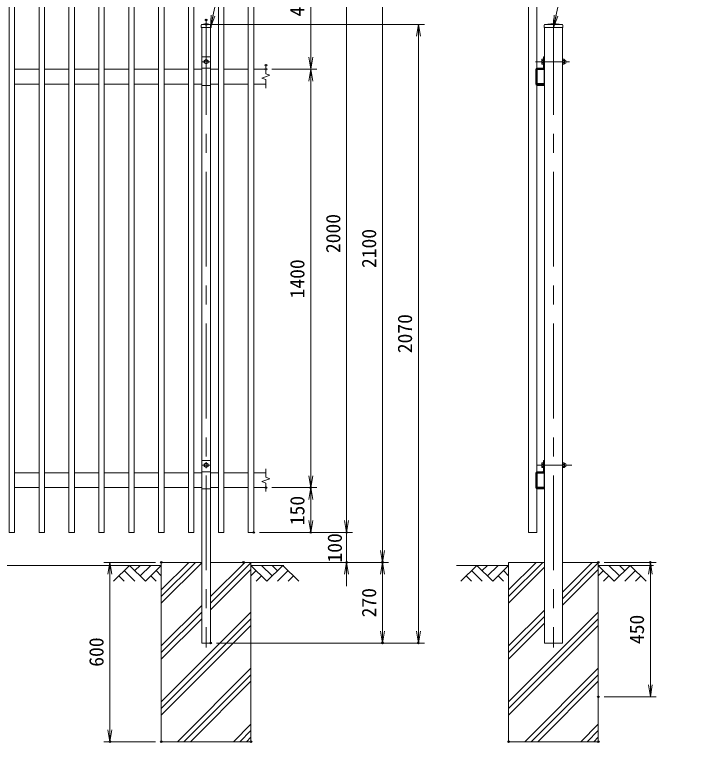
# Model space of a CAD drawing. Units: millimetres at full size. Extents: x -4200 to 4200, y -2970 to 2970.
# Drawn here: x -1864 to 467, y -984 to 1452 of the extents above; entities that cross this region are included whole.
import ezdxf
from ezdxf.enums import TextEntityAlignment as Align

# ---------------------------------------------------------------- set-up
doc = ezdxf.new("R2010")
doc.units = ezdxf.units.MM
doc.header["$LTSCALE"] = 10
doc.header["$PDMODE"] = 32
doc.header["$PDSIZE"] = 5
doc.linetypes.add('USER1', pattern=[50.8, 31.75, -6.35, 6.35, -6.35])
for name, color, linetype, lineweight in [('0-1_D-BMK', 2, 'USER1', 13), ('0-2_D-STR3', 3, 'Continuous', 13), ('0-3_D-STR-DIM', 7, 'Continuous', 13), ('0-4_0', 7, 'Continuous', 18), ('0-6_D-STR-TXT', 7, 'Continuous', 13), ('0-7_D-STR1', 1, 'Continuous', 18), ('0-9_D-DCR-HCH', 7, 'Continuous', 13), ('0-A_D-BGD', 7, 'Continuous', 18), ('0-B_D-STR4', 7, 'Continuous', 18)]:
    doc.layers.add(name, color=color, linetype=linetype, lineweight=lineweight)
doc.layers.add('0-5_Defpoints', color=253, linetype='Continuous')
doc.styles.add('ＭＳ ゴシック', font='')
doc.styles.get('ＭＳ ゴシック').set_extended_font_data('MS Gothic')

# ---------------------------------------------------------------- blocks, each defined once
blk = doc.blocks.new('_Open')
at = {"layer": '0-4_0'}
blk.add_line((-10, 1.667), (0, 0), dxfattribs=at)
blk.add_lwpolyline([(-10, -1.667), (0, 0), (-10, 0)], dxfattribs=at)

msp = doc.modelspace()

# ---------------------------------------------------------------- linework, layer by layer
at = {"layer": '0-1_D-BMK'}
for p, q in [((-1223.41, 1433.92), (-1223.41, -666.08)), ((-61.39, 1433.92), (-61.39, -666.08)), ((-1210.91, 1293.92), (-1235.91, 1293.92)), ((-1223.41, 1303.92), (-1223.41, 1283.92)), ((-121.98, 1293.92), (-7.94, 1293.92)), ((-1223.41, -46.08), (-1223.41, -66.08)), ((-1210.91, -56.08), (-1235.91, -56.08)), ((-114.48, -56.08), (-0.44, -56.08))]:
    msp.add_line(p, q, dxfattribs=at)
at = {"layer": '0-2_D-STR3'}
for p, q in [((-1238.41, 1307.92), (-1238.41, 1214.72)), ((-1236.41, 1309.92), (-1210.41, 1309.92)), ((-1208.41, 1307.92), (-1208.41, 1214.72)), ((-100.59, 1300.15), (-100.59, 1287.81)), ((-99.59, 1302.02), (-95.09, 1302.02)), ((-99.59, 1297.97), (-95.09, 1297.97)), ((-95.09, 1309.92), (-95.09, 1273.72)), ((-91.89, 1309.92), (-95.09, 1309.92)), ((-95.09, 1302.02), (-95.09, 1285.82)), ((-91.89, 1309.92), (-91.89, 1273.72)), ((-91.39, 1297.92), (-91.89, 1297.92)), ((-31.39, 1300.09), (-31.39, 1287.74)), ((-31.39, 1300.09), (-31.39, 1287.74)), ((-30.39, 1301.96), (-25.89, 1301.96)), ((-25.89, 1297.91), (-30.39, 1297.91)), ((-24.89, 1300.09), (-24.89, 1287.74)), ((-24.89, 1300.09), (-24.89, 1287.74)), ((-1238.41, 1272.12), (-1208.41, 1272.12)), ((-120.59, 1267.32), (-120.59, 1219.52)), ((-117.39, 1267.32), (-117.39, 1219.52)), ((-96.69, 1272.12), (-115.79, 1272.12)), ((-96.19, 1268.92), (-115.29, 1268.92)), ((-99.59, 1289.87), (-95.09, 1289.87)), ((-99.59, 1285.82), (-95.09, 1285.82)), ((-91.39, 1289.92), (-91.89, 1289.92)), ((-25.89, 1289.81), (-30.39, 1289.81)), ((-30.39, 1285.76), (-25.89, 1285.76)), ((-92.39, 1217.92), (-115.79, 1217.92)), ((-92.39, 1217.92), (-92.39, 1214.72)), ((-1238.41, 1214.72), (-1208.41, 1214.72)), ((-92.39, 1214.72), (-115.79, 1214.72)), ((-1238.41, -42.08), (-1238.41, -135.28)), ((-1236.41, -40.08), (-1210.41, -40.08)), ((-1208.41, -42.08), (-1208.41, -135.28)), ((-99.59, -47.98), (-95.09, -47.98)), ((-95.09, -40.08), (-95.09, -76.28)), ((-91.89, -40.08), (-95.09, -40.08)), ((-95.09, -47.98), (-95.09, -64.18)), ((-91.89, -40.08), (-91.89, -76.28)), ((-30.39, -48.04), (-25.89, -48.04)), ((-100.59, -49.85), (-100.59, -62.19)), ((-99.59, -52.03), (-95.09, -52.03)), ((-99.59, -60.13), (-95.09, -60.13)), ((-99.59, -64.18), (-95.09, -64.18)), ((-91.39, -52.08), (-91.89, -52.08)), ((-91.39, -60.08), (-91.89, -60.08)), ((-31.39, -49.91), (-31.39, -62.26)), ((-31.39, -49.91), (-31.39, -62.26)), ((-25.89, -52.09), (-30.39, -52.09)), ((-25.89, -60.19), (-30.39, -60.19)), ((-30.39, -64.24), (-25.89, -64.24)), ((-24.89, -49.91), (-24.89, -62.26)), ((-24.89, -49.91), (-24.89, -62.26)), ((-1238.41, -77.88), (-1208.41, -77.88)), ((-120.59, -82.68), (-120.59, -130.48)), ((-117.39, -82.68), (-117.39, -130.48)), ((-96.69, -77.88), (-115.79, -77.88)), ((-96.19, -81.08), (-115.29, -81.08)), ((-1238.41, -135.28), (-1208.41, -135.28)), ((-92.39, -132.08), (-115.79, -132.08)), ((-92.39, -135.28), (-115.79, -135.28)), ((-92.39, -132.08), (-92.39, -135.28))]:
    msp.add_line(p, q, dxfattribs=at)
for points in [[(-1216.91, 1297.67), (-1223.41, 1301.42), (-1229.91, 1297.67), (-1229.91, 1290.16), (-1223.41, 1286.41), (-1216.91, 1290.16)], [(-1216.91, -52.33), (-1223.41, -48.58), (-1229.91, -52.33), (-1229.91, -59.84), (-1223.41, -63.59), (-1216.91, -59.84)]]:
    msp.add_lwpolyline(points, close=True, dxfattribs=at)
for centre in [(-1223.41, 1293.92), (-1223.41, -56.08)]:
    msp.add_circle(centre, 6.25, dxfattribs=at)
for centre, radius, start, end in [((-1236.41, 1307.92), 2, 90, 180), ((-1210.41, 1307.92), 2, 0, 90), ((-98.05, 1299.99), 2.54, 127.21089, 232.78911), ((-91.89, 1293.92), 8.7, 152.26063, 207.73937), ((-28.85, 1299.93), 2.54, 127.21089, 232.78911), ((-22.69, 1293.86), 8.7, 152.26063, 207.73937), ((-33.59, 1293.86), 8.7, 332.26063, 27.73937), ((-27.42, 1299.93), 2.54, 307.21089, 52.78911), ((-24.51, 1300.8), 0.5, 189.83916, 262.83194), ((-25.39, 1293.86), 6.5, 277.16806, 82.83194), ((-115.79, 1267.32), 4.8, 90, 180), ((-115.79, 1267.32), 1.6, 90, 180), ((-98.04, 1287.84), 2.55, 127.42505, 232.57495), ((-96.69, 1273.72), 1.6, 270, 0), ((-96.69, 1273.72), 4.8, 270, 0), ((-28.84, 1287.78), 2.55, 127.42505, 232.57495), ((-27.44, 1287.78), 2.55, 307.42505, 52.57495), ((-24.51, 1286.91), 0.5, 97.16806, 163.42019), ((-115.79, 1219.52), 4.8, 180, 270), ((-115.79, 1219.52), 1.6, 180, 270), ((-1236.41, -42.08), 2, 90, 180), ((-1210.41, -42.08), 2, 0, 90), ((-98.05, -50.01), 2.54, 127.21089, 232.78911), ((-28.85, -50.07), 2.54, 127.21089, 232.78911), ((-27.42, -50.07), 2.54, 307.21089, 52.78911), ((-91.89, -56.08), 8.7, 152.26063, 207.73937), ((-98.04, -62.16), 2.55, 127.42505, 232.57495), ((-22.69, -56.14), 8.7, 152.26063, 207.73937), ((-28.84, -62.22), 2.55, 127.42505, 232.57495), ((-33.59, -56.14), 8.7, 332.26063, 27.73937), ((-27.44, -62.22), 2.55, 307.42505, 52.57495), ((-24.51, -49.2), 0.5, 189.83916, 262.83194), ((-24.51, -63.09), 0.5, 97.16806, 163.42019), ((-25.39, -56.14), 6.5, 277.16806, 82.83194), ((-115.79, -82.68), 4.8, 90, 180), ((-115.79, -82.68), 1.6, 90, 180), ((-96.69, -76.28), 1.6, 270, 0), ((-96.69, -76.28), 4.8, 270, 0), ((-115.79, -130.48), 4.8, 180, 270), ((-115.79, -130.48), 1.6, 180, 270)]:
    msp.add_arc(centre, radius, start, end, dxfattribs=at)
at = {"layer": '0-3_D-STR-DIM'}
for p, q in [((-873.41, 1268.92), (-873.41, 1718.92)), ((-753.41, 1718.92), (-753.41, -281.08)), ((-633.41, 1718.92), (-633.41, -381.08)), ((-1203.41, 1418.92), (-493.41, 1418.92)), ((-513.41, 1418.92), (-513.41, -651.08)), ((-1023.41, 1282.35), (-1023.41, 1253.54)), ((-1003.41, 1268.92), (-853.41, 1268.92)), ((-1003.41, 1268.92), (-853.41, 1268.92)), ((-873.41, 1268.92), (-873.41, -131.08)), ((-1036.62, 1239.11), (-1010.19, 1248.73)), ((-1010.19, 1248.73), (-1023.41, 1253.54)), ((-1023.41, 1234.3), (-1036.62, 1239.11)), ((-1023.41, 1234.3), (-1023.41, 1205.49)), ((-1023.41, -67.65), (-1023.41, -96.46)), ((-1010.19, -101.27), (-1023.41, -96.46)), ((-1036.62, -110.89), (-1010.19, -101.27)), ((-1023.41, -115.7), (-1036.62, -110.89)), ((-1023.41, -115.7), (-1023.41, -144.51)), ((-1003.41, -131.08), (-853.41, -131.08)), ((-1003.41, -131.08), (-853.41, -131.08)), ((-873.41, -131.08), (-873.41, -281.08)), ((-753.41, -241.08), (-753.41, -201.08)), ((-1044.41, -281.08), (-853.41, -281.08)), ((-1044.41, -281.08), (-733.41, -281.08)), ((-1044.41, -281.08), (-733.41, -281.08)), ((-753.41, -281.08), (-753.41, -381.08)), ((-1393.41, -381.08), (-1565.53, -381.08)), ((-1545.53, -381.08), (-1545.53, -981.08)), ((-1078.41, -381.08), (-733.41, -381.08)), ((-1078.41, -381.08), (-613.41, -381.08)), ((-1078.41, -381.08), (-613.41, -381.08)), ((-633.41, -381.08), (-633.41, -651.08)), ((108.61, -381.08), (282.63, -381.08)), ((262.63, -831.08), (262.63, -381.08)), ((-753.41, -421.08), (-753.41, -461.08)), ((-1188.41, -651.08), (-613.41, -651.08)), ((-1188.41, -651.08), (-493.41, -651.08)), ((108.61, -831.08), (282.63, -831.08)), ((-1393.41, -981.08), (-1565.53, -981.08))]:
    msp.add_line(p, q, dxfattribs=at)
at = {"layer": '0-5_Defpoints'}
for p in [(-1223.41, 1433.92), (-1223.41, 1418.92), (-1023.41, 1282.35), (-1023.41, 1268.92), (-1023.41, -131.08), (-1023.41, -131.08), (-873.41, -131.08), (-1064.41, -281.08), (-873.41, -281.08), (-753.41, -281.08), (-1373.41, -381.08), (-1098.41, -381.08), (-753.41, -381.08), (-633.41, -381.08), (88.61, -381.08), (262.63, -381.08), (-1208.41, -651.08), (-633.41, -651.08), (-513.41, -651.08), (88.61, -831.08), (-1545.53, -981.08), (-1373.41, -981.08), (-1373.41, -981.08), (-1073.41, -981.08), (-211.39, -981.08), (88.61, -981.08)]:
    msp.add_point(p, dxfattribs=at)
at = {"layer": '0-6_D-STR-TXT'}
for points in [[(-680.46, 1837.64), (-1115.15, 1837.64), (-1208.47, 1410.87)], [(467.05, 1837.64), (32.36, 1837.64), (-60.96, 1410.87)]]:
    msp.add_lwpolyline(points, dxfattribs=at)
at = {"layer": '0-7_D-STR1'}
for p, q in [((-1864.41, 1718.92), (-1864.41, -281.08)), ((-1764.41, 1718.92), (-1764.41, -281.08)), ((-1664.41, 1718.92), (-1664.41, -281.08)), ((-1564.41, 1718.92), (-1564.41, -281.08)), ((-1464.41, 1718.92), (-1464.41, -281.08)), ((-1364.41, 1718.92), (-1364.41, -281.08)), ((-1264.41, 1718.92), (-1264.41, -281.08)), ((-1164.41, 1718.92), (-1164.41, -281.08)), ((-1082.41, 1718.92), (-1082.41, -281.08)), ((-1064.41, 1718.92), (-1064.41, -281.08)), ((-145.39, 1721.22), (-145.39, -281.08)), ((-117.39, 1721.22), (-117.39, 1271.84)), ((-1239.66, 1415.92), (-1239.66, 1408.92)), ((-1223.41, 1421.92), (-1236.66, 1418.92)), ((-1236.66, 1418.92), (-1210.16, 1418.92)), ((-1223.41, 1421.92), (-1210.16, 1418.92)), ((-1207.16, 1415.92), (-1207.16, 1408.92)), ((-92.64, 1415.92), (-92.64, 1408.92)), ((-61.39, 1421.92), (-89.64, 1418.92)), ((-89.64, 1418.92), (-33.14, 1418.92)), ((-61.39, 1421.92), (-33.14, 1418.92)), ((-30.14, 1415.92), (-30.14, 1408.92)), ((-1239.66, 1408.92), (-1207.16, 1408.92)), ((-1238.41, 1408.92), (-1238.41, 1307.92)), ((-1208.41, 1307.92), (-1208.41, 1408.92)), ((-92.64, 1408.92), (-30.14, 1408.92)), ((-91.39, 1408.92), (-91.39, -651.08)), ((-31.39, -651.08), (-31.39, 1408.92)), ((-1864.41, 1268.92), (-1782.41, 1268.92)), ((-1764.41, 1268.92), (-1682.41, 1268.92)), ((-1664.41, 1268.92), (-1582.41, 1268.92)), ((-1564.41, 1268.92), (-1482.41, 1268.92)), ((-1464.41, 1268.92), (-1382.41, 1268.92)), ((-1364.41, 1268.92), (-1282.41, 1268.92)), ((-1264.41, 1268.92), (-1238.41, 1268.92)), ((-1208.41, 1268.92), (-1182.41, 1268.92)), ((-1164.41, 1268.92), (-1082.41, 1268.92)), ((-1064.41, 1268.92), (-1023.41, 1268.92)), ((-117.39, 1266.82), (-117.39, 1221.01)), ((-115.79, 1266.82), (-115.79, 1221.02)), ((-93.84, 1268.92), (-115.29, 1268.92)), ((-93.84, 1267.32), (-115.29, 1267.32)), ((-92.99, 1221.02), (-92.99, 1266.47)), ((-91.39, 1221.02), (-91.39, 1266.47)), ((-1864.41, 1218.92), (-1782.41, 1218.92)), ((-1764.41, 1218.92), (-1682.41, 1218.92)), ((-1664.41, 1218.92), (-1582.41, 1218.92)), ((-1564.41, 1218.92), (-1482.41, 1218.92)), ((-1464.41, 1218.92), (-1382.41, 1218.92)), ((-1364.41, 1218.92), (-1282.41, 1218.92)), ((-1264.41, 1218.92), (-1238.41, 1218.92)), ((-1208.41, 1218.92), (-1182.41, 1218.92)), ((-1164.41, 1218.92), (-1082.41, 1218.92)), ((-1064.41, 1218.92), (-1023.41, 1218.92)), ((-115.29, 1220.52), (-93.49, 1220.52)), ((-115.29, 1218.92), (-93.49, 1218.92)), ((-1238.41, 1214.72), (-1238.41, -42.08)), ((-1208.41, 1214.72), (-1208.41, -42.08)), ((-117.39, 1214.99), (-117.39, -78.16)), ((-1864.41, -81.08), (-1782.41, -81.08)), ((-1764.41, -81.08), (-1682.41, -81.08)), ((-1664.41, -81.08), (-1582.41, -81.08)), ((-1564.41, -81.08), (-1482.41, -81.08)), ((-1464.41, -81.08), (-1382.41, -81.08)), ((-1364.41, -81.08), (-1282.41, -81.08)), ((-1264.41, -81.08), (-1238.41, -81.08)), ((-1208.41, -81.08), (-1182.41, -81.08)), ((-1164.41, -81.08), (-1082.41, -81.08)), ((-1064.41, -81.08), (-1023.41, -81.08)), ((-117.39, -83.18), (-117.39, -130.48)), ((-115.79, -83.18), (-115.79, -128.98)), ((-93.84, -81.08), (-115.29, -81.08)), ((-93.84, -82.68), (-115.29, -82.68)), ((-92.99, -128.98), (-92.99, -83.53)), ((-91.39, -128.98), (-91.39, -83.53)), ((-1864.41, -131.08), (-1782.41, -131.08)), ((-1764.41, -131.08), (-1682.41, -131.08)), ((-1664.41, -131.08), (-1582.41, -131.08)), ((-1564.41, -131.08), (-1482.41, -131.08)), ((-1464.41, -131.08), (-1382.41, -131.08)), ((-1364.41, -131.08), (-1282.41, -131.08)), ((-1264.41, -131.08), (-1238.41, -131.08)), ((-1238.41, -135.28), (-1238.41, -651.08)), ((-1208.41, -131.08), (-1182.41, -131.08)), ((-1208.41, -135.28), (-1208.41, -651.08)), ((-1164.41, -131.08), (-1082.41, -131.08)), ((-1064.41, -131.08), (-1023.41, -131.08)), ((-117.39, -135.01), (-117.39, -281.08)), ((-115.29, -129.48), (-93.49, -129.48)), ((-115.29, -131.08), (-93.49, -131.08)), ((-145.39, -281.08), (-117.39, -281.08)), ((-1238.41, -651.08), (-1208.41, -651.08)), ((-91.39, -651.08), (-31.39, -651.08))]:
    msp.add_line(p, q, dxfattribs=at)
for points in [[(-1882.41, 1718.92), (-1882.41, -281.08), (-1864.41, -281.08)], [(-1782.41, 1718.92), (-1782.41, -281.08), (-1764.41, -281.08)], [(-1682.41, 1718.92), (-1682.41, -281.08), (-1664.41, -281.08)], [(-1582.41, 1718.92), (-1582.41, -281.08), (-1564.41, -281.08)], [(-1482.41, 1718.92), (-1482.41, -281.08), (-1464.41, -281.08)], [(-1382.41, 1718.92), (-1382.41, -281.08), (-1364.41, -281.08)], [(-1282.41, 1718.92), (-1282.41, -281.08), (-1264.41, -281.08)], [(-1182.41, 1718.92), (-1182.41, -281.08), (-1164.41, -281.08)], [(-1082.41, 1718.92), (-1082.41, -281.08), (-1064.41, -281.08)]]:
    msp.add_lwpolyline(points, dxfattribs=at)
for centre, radius, start, end in [((-1236.66, 1415.92), 3, 90, 180), ((-1210.16, 1415.92), 3, 0, 90), ((-89.64, 1415.92), 3, 90, 180), ((-33.14, 1415.92), 3, 0, 90), ((-115.29, 1266.82), 2.1, 90, 180.00049), ((-115.29, 1266.82), 0.5, 90, 179.99992), ((-93.84, 1266.47), 2.45, 0, 90.00001), ((-93.84, 1266.47), 0.85, 0, 90.00002), ((-115.29, 1221.02), 2.1, 180.00029, 270), ((-115.29, 1221.02), 0.5, 179.99992, 270), ((-93.49, 1221.02), 0.5, 270, 0.00043), ((-93.49, 1221.02), 2.1, 270, 0.0003), ((-115.29, -83.18), 2.1, 90, 180.00049), ((-115.29, -83.18), 0.5, 90, 179.99992), ((-93.84, -83.53), 2.45, 0, 90.00001), ((-93.84, -83.53), 0.85, 0, 90.00002), ((-115.29, -128.98), 2.1, 180.00029, 270), ((-115.29, -128.98), 0.5, 179.99992, 270), ((-93.49, -128.98), 0.5, 270, 0.00043), ((-93.49, -128.98), 2.1, 270, 0.0003)]:
    msp.add_arc(centre, radius, start, end, dxfattribs=at)
at = {"layer": '0-9_D-DCR-HCH'}
for p, q in [((-1373.41, -495.43), (-1259.06, -381.08)), ((-1373.41, -473.33), (-1281.16, -381.08)), ((-1373.41, -517.52), (-1238.41, -382.52)), ((-1208.41, -495.5), (-1093.99, -381.08)), ((-1208.41, -517.59), (-1073.41, -382.59)), ((-211.39, -495.43), (-97.04, -381.08)), ((-211.39, -473.33), (-119.14, -381.08)), ((-31.39, -480.5), (68.03, -381.08)), ((-31.39, -502.59), (88.61, -382.59)), ((-1479.83, -391.08), (-1533.04, -444.29)), ((-1497.57, -408.82), (-1461.93, -444.29)), ((-1479.83, -391.08), (-1426.62, -444.29)), ((-1462.09, -408.82), (-1444.36, -391.08)), ((-1444.36, -426.56), (-1408.88, -391.08)), ((-1426.62, -444.29), (-1373.41, -391.08)), ((-1391.14, -408.82), (-1373.41, -426.48)), ((-1208.41, -539.69), (-1073.41, -404.69)), ((-1020.19, -444.29), (-1073.41, -391.08)), ((-1055.67, -408.82), (-1073.41, -426.48)), ((-1002.46, -426.56), (-1037.93, -391.08)), ((-966.98, -391.08), (-1020.19, -444.29)), ((-984.63, -408.91), (-1002.46, -391.08)), ((-949.25, -408.82), (-984.88, -444.29)), ((-966.98, -391.08), (-913.77, -444.29)), ((-317.81, -391.08), (-371.02, -444.29)), ((-335.55, -408.82), (-299.91, -444.29)), ((-317.81, -391.08), (-264.6, -444.29)), ((-300.07, -408.82), (-282.34, -391.08)), ((-282.34, -426.56), (-246.86, -391.08)), ((-264.6, -444.29), (-211.39, -391.08)), ((-229.12, -408.82), (-211.39, -426.48)), ((-211.39, -517.52), (-91.39, -397.52)), ((-31.39, -524.69), (88.61, -404.69)), ((141.83, -444.29), (88.61, -391.08)), ((106.35, -408.82), (88.61, -426.48)), ((159.56, -426.56), (124.09, -391.08)), ((195.04, -391.08), (141.83, -444.29)), ((177.39, -408.91), (159.56, -391.08)), ((212.77, -408.82), (177.14, -444.29)), ((195.04, -391.08), (248.25, -444.29)), ((-1515.31, -426.56), (-1497.49, -444.29)), ((-1408.88, -426.56), (-1391.06, -444.29)), ((-1037.93, -426.56), (-1055.75, -444.29)), ((-931.51, -426.56), (-949.33, -444.29)), ((-353.29, -426.56), (-335.47, -444.29)), ((-246.86, -426.56), (-229.04, -444.29)), ((124.09, -426.56), (106.27, -444.29)), ((230.51, -426.56), (212.69, -444.29)), ((-1373.41, -660.5), (-1238.41, -525.5)), ((-1373.41, -682.59), (-1238.41, -547.59)), ((-1373.41, -847.67), (-1073.41, -547.67)), ((-211.39, -660.5), (-91.39, -540.5)), ((-211.39, -847.67), (88.61, -547.67)), ((-1373.41, -704.69), (-1238.41, -569.69)), ((-1373.41, -869.76), (-1073.41, -569.76)), ((-211.39, -682.59), (-91.39, -562.59)), ((-211.39, -869.76), (88.61, -569.76)), ((-1373.41, -891.86), (-1073.41, -591.86)), ((-211.39, -704.69), (-91.39, -584.69)), ((-211.39, -891.86), (88.61, -591.86)), ((-1319.65, -981.08), (-1073.41, -734.84)), ((-157.63, -981.08), (88.61, -734.84)), ((-1297.56, -981.08), (-1073.41, -756.93)), ((-1275.46, -981.08), (-1073.41, -779.03)), ((-135.54, -981.08), (88.61, -756.93)), ((-113.44, -981.08), (88.61, -779.03)), ((-1132.48, -981.08), (-1073.41, -922.01)), ((29.54, -981.08), (88.61, -922.01)), ((-1110.39, -981.08), (-1073.41, -944.1)), ((51.63, -981.08), (88.61, -944.1)), ((-1088.29, -981.08), (-1073.41, -966.2)), ((73.73, -981.08), (88.61, -966.2))]:
    msp.add_line(p, q, dxfattribs=at)
at = {"layer": '0-A_D-BGD'}
for p, q in [((-1373.41, -391.08), (-3073.41, -391.08)), ((-1073.41, -391.08), (-963.41, -391.08)), ((-211.39, -391.08), (-386.39, -391.08)), ((88.61, -391.08), (273.61, -391.08))]:
    msp.add_line(p, q, dxfattribs=at)
at = {"layer": '0-B_D-STR4'}
for p, q in [((-1373.41, -381.08), (-1373.41, -981.08)), ((-1238.41, -381.08), (-1373.41, -381.08)), ((-1073.41, -381.08), (-1208.41, -381.08)), ((-1073.41, -381.08), (-1073.41, -981.08)), ((-211.39, -381.08), (-211.39, -981.08)), ((-91.39, -381.08), (-211.39, -381.08)), ((88.61, -381.08), (-31.39, -381.08)), ((88.61, -381.08), (88.61, -981.08)), ((-1073.41, -981.08), (-1373.41, -981.08)), ((88.61, -981.08), (-211.39, -981.08))]:
    msp.add_line(p, q, dxfattribs=at)

# ---------------------------------------------------------------- block references
at = {"layer": '0-3_D-STR-DIM', "xscale": 4, "yscale": 4}
for p, rotation in [((-513.41, 1418.92), 90), ((-873.41, 1268.92), 270), ((-873.41, 1268.92), 90), ((-873.41, -131.08), 270), ((-873.41, -131.08), 90), ((-873.41, -281.08), 270), ((-753.41, -281.08), 270), ((-753.41, -281.08), 270), ((-633.41, -381.08), 270), ((-1545.53, -381.08), 90), ((-753.41, -381.08), 90), ((-633.41, -381.08), 90), ((262.63, -381.08), 90), ((-633.41, -651.08), 270), ((-513.41, -651.08), 270), ((262.63, -831.08), 270), ((-1545.53, -981.08), 270)]:
    msp.add_blockref('_Open', p, dxfattribs=dict(at, rotation=rotation))
at = {"layer": '0-6_D-STR-TXT', "xscale": 4, "yscale": 4, "rotation": 257.66528}
for p in [(-1208.9, 1408.92), (-61.39, 1408.92)]:
    msp.add_blockref('_Open', p, dxfattribs=at)

# ---------------------------------------------------------------- texts
at = {"layer": '0-3_D-STR-DIM', "style": 'ＭＳ ゴシック'}
for s, p in [('450', (-880.15, 1445.42)), ('2000', (-760.15, 653.65)), ('2100', (-640.15, 603.65)), ('1400', (-880.15, 502)), ('2070', (-520.15, 318.65)), ('150', (-880.15, -256.75)), ('100', (-754.93, -381.75)), ('270', (-640.15, -565.1)), ('450', (255.88, -654.59)), ('600', (-1552.28, -730.35))]:
    msp.add_text(s, height=48.09, rotation=90, dxfattribs=at).set_placement(p, align=Align.BOTTOM_LEFT)

doc.saveas('drawing.dxf')
